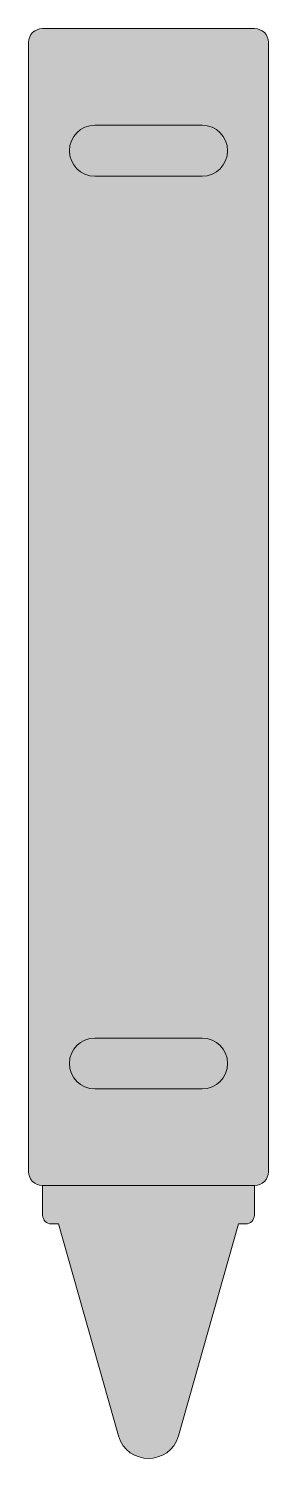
# Model space of a CAD drawing. Header units: inches. Extents: x 1.72 to 2.28, y -3.65 to -0.35.
import ezdxf

# ---------------------------------------------------------------- set-up
doc = ezdxf.new("R2010")
doc.units = ezdxf.units.IN
doc.header["$MEASUREMENT"] = 0
doc.layers.add('Crayon', color=7, linetype='Continuous', lineweight=0)

msp = doc.modelspace()

# ---------------------------------------------------------------- hatches: boundary and pattern name
at = {"layer": 'Crayon', "true_color": 0x003f58, "transparency": 33554687}
h = msp.add_hatch(color=148, dxfattribs=at)
h.dxf.hatch_style = 2
edge = h.paths.add_edge_path()
edge.add_spline(control_points=[(1.7551, -0.3496), (1.7376, -0.3496), (1.7234, -0.3638), (1.7234, -0.3812), (1.7234, -0.3812), (1.7234, -2.9889), (1.7234, -2.9889), (1.7234, -3.0064), (1.7376, -3.0206), (1.7551, -3.0206), (1.7551, -3.0206), (1.7558, -3.0206), (1.7558, -3.0206), (1.7558, -3.0206), (1.7558, -3.0892), (1.7558, -3.0892), (1.7558, -3.1002), (1.7647, -3.1092), (1.7757, -3.1092), (1.7757, -3.1092), (1.7924, -3.1092), (1.7924, -3.1092), (1.7924, -3.1092), (1.931, -3.5983), (1.931, -3.5983), (1.9408, -3.633), (1.9704, -3.6504), (2, -3.6504), (2.0296, -3.6504), (2.0592, -3.633), (2.069, -3.5983), (2.069, -3.5983), (2.2076, -3.1092), (2.2076, -3.1092), (2.2076, -3.1092), (2.2243, -3.1092), (2.2243, -3.1092), (2.2353, -3.1092), (2.2442, -3.1002), (2.2442, -3.0892), (2.2442, -3.0892), (2.2442, -3.0206), (2.2442, -3.0206), (2.2442, -3.0206), (2.2449, -3.0206), (2.2449, -3.0206), (2.2624, -3.0206), (2.2766, -3.0064), (2.2766, -2.9889), (2.2766, -2.9889), (2.2766, -0.3812), (2.2766, -0.3812), (2.2766, -0.3638), (2.2624, -0.3496), (2.2449, -0.3496), (2.2449, -0.3496), (1.7551, -0.3496), (1.7551, -0.3496)], knot_values=[0, 0, 0, 0, 1, 1, 1, 2, 2, 2, 3, 3, 3, 4, 4, 4, 5, 5, 5, 6, 6, 6, 7, 7, 7, 8, 8, 8, 9, 9, 9, 10, 10, 10, 11, 11, 11, 12, 12, 12, 13, 13, 13, 14, 14, 14, 15, 15, 15, 16, 16, 16, 17, 17, 17, 18, 18, 18, 19, 19, 19, 19], degree=3, periodic=0)
at = {"layer": 'Crayon', "true_color": 0x04577f, "transparency": 33554687}
h = msp.add_hatch(color=146, dxfattribs=at)
h.dxf.hatch_style = 2
edge = h.paths.add_edge_path()
edge.add_spline(control_points=[(1.8762, -0.6903), (1.8438, -0.6903), (1.8174, -0.664), (1.8174, -0.6315), (1.8174, -0.5991), (1.8438, -0.5728), (1.8762, -0.5728), (1.8762, -0.5728), (2.1238, -0.5728), (2.1238, -0.5728), (2.1562, -0.5728), (2.1826, -0.5991), (2.1826, -0.6315), (2.1826, -0.664), (2.1562, -0.6903), (2.1238, -0.6903), (2.1238, -0.6903), (1.8762, -0.6903), (1.8762, -0.6903)], knot_values=[0, 0, 0, 0, 1, 1, 1, 2, 2, 2, 3, 3, 3, 4, 4, 4, 5, 5, 5, 6, 6, 6, 6], degree=3, periodic=0)
edge = h.paths.add_edge_path()
edge.add_spline(control_points=[(1.8762, -2.7974), (1.8438, -2.7974), (1.8174, -2.7711), (1.8174, -2.7386), (1.8174, -2.7062), (1.8438, -2.6799), (1.8762, -2.6799), (1.8762, -2.6799), (2.1238, -2.6799), (2.1238, -2.6799), (2.1562, -2.6799), (2.1826, -2.7062), (2.1826, -2.7386), (2.1826, -2.7711), (2.1562, -2.7974), (2.1238, -2.7974), (2.1238, -2.7974), (1.8762, -2.7974), (1.8762, -2.7974)], knot_values=[0, 0, 0, 0, 1, 1, 1, 2, 2, 2, 3, 3, 3, 4, 4, 4, 5, 5, 5, 6, 6, 6, 6], degree=3, periodic=0)
edge = h.paths.add_edge_path()
edge.add_spline(control_points=[(1.7551, -0.3496), (1.7376, -0.3496), (1.7234, -0.3638), (1.7234, -0.3812), (1.7234, -0.3812), (1.7234, -2.9889), (1.7234, -2.9889), (1.7234, -3.0064), (1.7376, -3.0206), (1.7551, -3.0206), (1.7551, -3.0206), (2.2449, -3.0206), (2.2449, -3.0206), (2.2624, -3.0206), (2.2766, -3.0064), (2.2766, -2.9889), (2.2766, -2.9889), (2.2766, -0.3812), (2.2766, -0.3812), (2.2766, -0.3638), (2.2624, -0.3496), (2.2449, -0.3496), (2.2449, -0.3496), (1.7551, -0.3496), (1.7551, -0.3496)], knot_values=[0, 0, 0, 0, 1, 1, 1, 2, 2, 2, 3, 3, 3, 4, 4, 4, 5, 5, 5, 6, 6, 6, 7, 7, 7, 8, 8, 8, 8], degree=3, periodic=0)

# ---------------------------------------------------------------- linework, layer by layer
at = {"layer": 'Crayon'}
for points, knots in [([(1.7551, -0.3496), (1.7376, -0.3496), (1.7234, -0.3638), (1.7234, -0.3812), (1.7234, -0.3812), (1.7234, -2.9889), (1.7234, -2.9889), (1.7234, -3.0064), (1.7376, -3.0206), (1.7551, -3.0206), (1.7551, -3.0206), (1.7558, -3.0206), (1.7558, -3.0206), (1.7558, -3.0206), (1.7558, -3.0892), (1.7558, -3.0892), (1.7558, -3.1002), (1.7647, -3.1092), (1.7757, -3.1092), (1.7757, -3.1092), (1.7924, -3.1092), (1.7924, -3.1092), (1.7924, -3.1092), (1.931, -3.5983), (1.931, -3.5983), (1.9408, -3.633), (1.9704, -3.6504), (2, -3.6504), (2.0296, -3.6504), (2.0592, -3.633), (2.069, -3.5983), (2.069, -3.5983), (2.2076, -3.1092), (2.2076, -3.1092), (2.2076, -3.1092), (2.2243, -3.1092), (2.2243, -3.1092), (2.2353, -3.1092), (2.2442, -3.1002), (2.2442, -3.0892), (2.2442, -3.0892), (2.2442, -3.0206), (2.2442, -3.0206), (2.2442, -3.0206), (2.2449, -3.0206), (2.2449, -3.0206), (2.2624, -3.0206), (2.2766, -3.0064), (2.2766, -2.9889), (2.2766, -2.9889), (2.2766, -0.3812), (2.2766, -0.3812), (2.2766, -0.3638), (2.2624, -0.3496), (2.2449, -0.3496), (2.2449, -0.3496), (1.7551, -0.3496), (1.7551, -0.3496)], [0, 0, 0, 0, 1, 1, 1, 2, 2, 2, 3, 3, 3, 4, 4, 4, 5, 5, 5, 6, 6, 6, 7, 7, 7, 8, 8, 8, 9, 9, 9, 10, 10, 10, 11, 11, 11, 12, 12, 12, 13, 13, 13, 14, 14, 14, 15, 15, 15, 16, 16, 16, 17, 17, 17, 18, 18, 18, 19, 19, 19, 19]), ([(1.7551, -0.3496), (1.7376, -0.3496), (1.7234, -0.3638), (1.7234, -0.3812), (1.7234, -0.3812), (1.7234, -2.9889), (1.7234, -2.9889), (1.7234, -3.0064), (1.7376, -3.0206), (1.7551, -3.0206), (1.7551, -3.0206), (2.2449, -3.0206), (2.2449, -3.0206), (2.2624, -3.0206), (2.2766, -3.0064), (2.2766, -2.9889), (2.2766, -2.9889), (2.2766, -0.3812), (2.2766, -0.3812), (2.2766, -0.3638), (2.2624, -0.3496), (2.2449, -0.3496), (2.2449, -0.3496), (1.7551, -0.3496), (1.7551, -0.3496)], [0, 0, 0, 0, 1, 1, 1, 2, 2, 2, 3, 3, 3, 4, 4, 4, 5, 5, 5, 6, 6, 6, 7, 7, 7, 8, 8, 8, 8]), ([(1.8762, -0.6903), (1.8438, -0.6903), (1.8174, -0.664), (1.8174, -0.6315), (1.8174, -0.5991), (1.8438, -0.5728), (1.8762, -0.5728), (1.8762, -0.5728), (2.1238, -0.5728), (2.1238, -0.5728), (2.1562, -0.5728), (2.1826, -0.5991), (2.1826, -0.6315), (2.1826, -0.664), (2.1562, -0.6903), (2.1238, -0.6903), (2.1238, -0.6903), (1.8762, -0.6903), (1.8762, -0.6903)], [0, 0, 0, 0, 1, 1, 1, 2, 2, 2, 3, 3, 3, 4, 4, 4, 5, 5, 5, 6, 6, 6, 6]), ([(1.8762, -2.7974), (1.8438, -2.7974), (1.8174, -2.7711), (1.8174, -2.7386), (1.8174, -2.7062), (1.8438, -2.6799), (1.8762, -2.6799), (1.8762, -2.6799), (2.1238, -2.6799), (2.1238, -2.6799), (2.1562, -2.6799), (2.1826, -2.7062), (2.1826, -2.7386), (2.1826, -2.7711), (2.1562, -2.7974), (2.1238, -2.7974), (2.1238, -2.7974), (1.8762, -2.7974), (1.8762, -2.7974)], [0, 0, 0, 0, 1, 1, 1, 2, 2, 2, 3, 3, 3, 4, 4, 4, 5, 5, 5, 6, 6, 6, 6])]:
    msp.add_open_spline(points, degree=3, knots=knots, dxfattribs=at)

doc.saveas('drawing.dxf')
